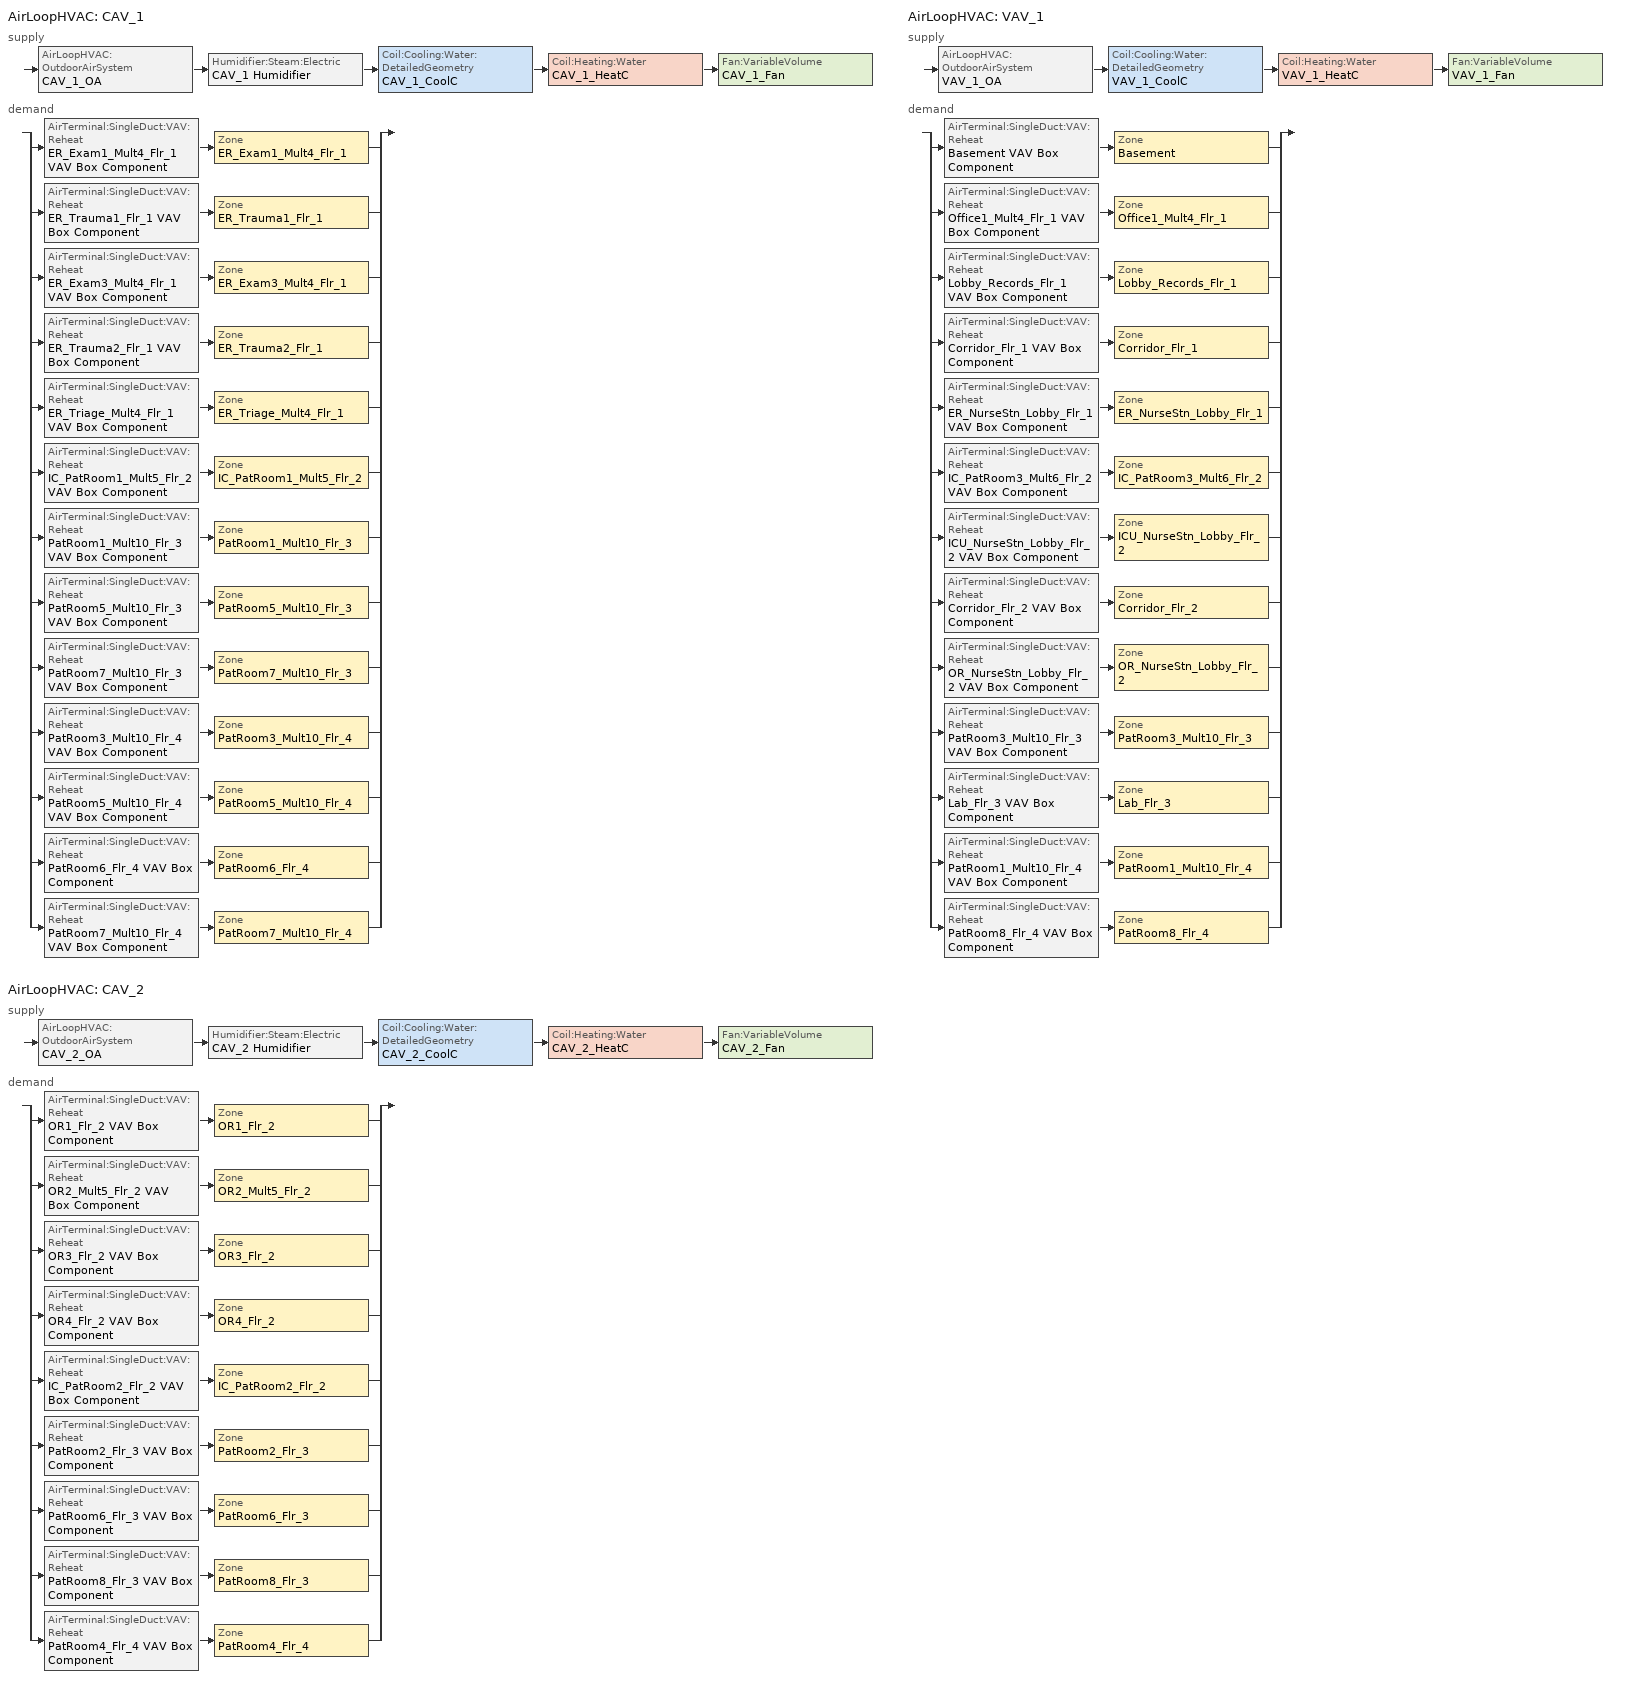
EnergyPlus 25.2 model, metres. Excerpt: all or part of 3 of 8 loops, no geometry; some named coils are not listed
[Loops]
AirLoopHVAC 'CAV_1'
 supply: AirLoopHVAC:OutdoorAirSystem 'CAV_1_OA' > Humidifier:Steam:Electric 'CAV_1 Humidifier' > Coil:Cooling:Water:DetailedGeometry 'CAV_1_CoolC' > Coil:Heating:Water 'CAV_1_HeatC' > Fan:VariableVolume 'CAV_1_Fan'
 demand: split
  | AirTerminal:SingleDuct:VAV:Reheat 'ER_Exam1_Mult4_Flr_1 VAV Box Component' > Zone 'ER_Exam1_Mult4_Flr_1'
  | AirTerminal:SingleDuct:VAV:Reheat 'ER_Trauma1_Flr_1 VAV Box Component' > Zone 'ER_Trauma1_Flr_1'
  | AirTerminal:SingleDuct:VAV:Reheat 'ER_Exam3_Mult4_Flr_1 VAV Box Component' > Zone 'ER_Exam3_Mult4_Flr_1'
  | AirTerminal:SingleDuct:VAV:Reheat 'ER_Trauma2_Flr_1 VAV Box Component' > Zone 'ER_Trauma2_Flr_1'
  | AirTerminal:SingleDuct:VAV:Reheat 'ER_Triage_Mult4_Flr_1 VAV Box Component' > Zone 'ER_Triage_Mult4_Flr_1'
  | AirTerminal:SingleDuct:VAV:Reheat 'IC_PatRoom1_Mult5_Flr_2 VAV Box Component' > Zone 'IC_PatRoom1_Mult5_Flr_2'
  | AirTerminal:SingleDuct:VAV:Reheat 'PatRoom1_Mult10_Flr_3 VAV Box Component' > Zone 'PatRoom1_Mult10_Flr_3'
  | AirTerminal:SingleDuct:VAV:Reheat 'PatRoom5_Mult10_Flr_3 VAV Box Component' > Zone 'PatRoom5_Mult10_Flr_3'
  | AirTerminal:SingleDuct:VAV:Reheat 'PatRoom7_Mult10_Flr_3 VAV Box Component' > Zone 'PatRoom7_Mult10_Flr_3'
  | AirTerminal:SingleDuct:VAV:Reheat 'PatRoom3_Mult10_Flr_4 VAV Box Component' > Zone 'PatRoom3_Mult10_Flr_4'
  | AirTerminal:SingleDuct:VAV:Reheat 'PatRoom5_Mult10_Flr_4 VAV Box Component' > Zone 'PatRoom5_Mult10_Flr_4'
  | AirTerminal:SingleDuct:VAV:Reheat 'PatRoom6_Flr_4 VAV Box Component' > Zone 'PatRoom6_Flr_4'
  | AirTerminal:SingleDuct:VAV:Reheat 'PatRoom7_Mult10_Flr_4 VAV Box Component' > Zone 'PatRoom7_Mult10_Flr_4'
AirLoopHVAC 'CAV_2'
 supply: AirLoopHVAC:OutdoorAirSystem 'CAV_2_OA' > Humidifier:Steam:Electric 'CAV_2 Humidifier' > Coil:Cooling:Water:DetailedGeometry 'CAV_2_CoolC' > Coil:Heating:Water 'CAV_2_HeatC' > Fan:VariableVolume 'CAV_2_Fan'
 demand: split
  | AirTerminal:SingleDuct:VAV:Reheat 'OR1_Flr_2 VAV Box Component' > Zone 'OR1_Flr_2'
  | AirTerminal:SingleDuct:VAV:Reheat 'OR2_Mult5_Flr_2 VAV Box Component' > Zone 'OR2_Mult5_Flr_2'
  | AirTerminal:SingleDuct:VAV:Reheat 'OR3_Flr_2 VAV Box Component' > Zone 'OR3_Flr_2'
  | AirTerminal:SingleDuct:VAV:Reheat 'OR4_Flr_2 VAV Box Component' > Zone 'OR4_Flr_2'
  | AirTerminal:SingleDuct:VAV:Reheat 'IC_PatRoom2_Flr_2 VAV Box Component' > Zone 'IC_PatRoom2_Flr_2'
  | AirTerminal:SingleDuct:VAV:Reheat 'PatRoom2_Flr_3 VAV Box Component' > Zone 'PatRoom2_Flr_3'
  | AirTerminal:SingleDuct:VAV:Reheat 'PatRoom6_Flr_3 VAV Box Component' > Zone 'PatRoom6_Flr_3'
  | AirTerminal:SingleDuct:VAV:Reheat 'PatRoom8_Flr_3 VAV Box Component' > Zone 'PatRoom8_Flr_3'
  | AirTerminal:SingleDuct:VAV:Reheat 'PatRoom4_Flr_4 VAV Box Component' > Zone 'PatRoom4_Flr_4'
AirLoopHVAC 'VAV_1'
 supply: AirLoopHVAC:OutdoorAirSystem 'VAV_1_OA' > Coil:Cooling:Water:DetailedGeometry 'VAV_1_CoolC' > Coil:Heating:Water 'VAV_1_HeatC' > Fan:VariableVolume 'VAV_1_Fan'
 demand: split
  | AirTerminal:SingleDuct:VAV:Reheat 'Basement VAV Box Component' > Zone 'Basement'
  | AirTerminal:SingleDuct:VAV:Reheat 'Office1_Mult4_Flr_1 VAV Box Component' > Zone 'Office1_Mult4_Flr_1'
  | AirTerminal:SingleDuct:VAV:Reheat 'Lobby_Records_Flr_1 VAV Box Component' > Zone 'Lobby_Records_Flr_1'
  | AirTerminal:SingleDuct:VAV:Reheat 'Corridor_Flr_1 VAV Box Component' > Zone 'Corridor_Flr_1'
  | AirTerminal:SingleDuct:VAV:Reheat 'ER_NurseStn_Lobby_Flr_1 VAV Box Component' > Zone 'ER_NurseStn_Lobby_Flr_1'
  | AirTerminal:SingleDuct:VAV:Reheat 'IC_PatRoom3_Mult6_Flr_2 VAV Box Component' > Zone 'IC_PatRoom3_Mult6_Flr_2'
  | AirTerminal:SingleDuct:VAV:Reheat 'ICU_NurseStn_Lobby_Flr_2 VAV Box Component' > Zone 'ICU_NurseStn_Lobby_Flr_2'
  | AirTerminal:SingleDuct:VAV:Reheat 'Corridor_Flr_2 VAV Box Component' > Zone 'Corridor_Flr_2'
  | AirTerminal:SingleDuct:VAV:Reheat 'OR_NurseStn_Lobby_Flr_2 VAV Box Component' > Zone 'OR_NurseStn_Lobby_Flr_2'
  | AirTerminal:SingleDuct:VAV:Reheat 'PatRoom3_Mult10_Flr_3 VAV Box Component' > Zone 'PatRoom3_Mult10_Flr_3'
  | AirTerminal:SingleDuct:VAV:Reheat 'Lab_Flr_3 VAV Box Component' > Zone 'Lab_Flr_3'
  | AirTerminal:SingleDuct:VAV:Reheat 'PatRoom1_Mult10_Flr_4 VAV Box Component' > Zone 'PatRoom1_Mult10_Flr_4'
  | AirTerminal:SingleDuct:VAV:Reheat 'PatRoom8_Flr_4 VAV Box Component' > Zone 'PatRoom8_Flr_4'
[AirLoopHVAC] Design supply air flow rate=Autosize
CAV_1; CAV_2; VAV_1
[AirTerminal:SingleDuct:VAV:Reheat] Availability schedule=ALWAYS_ON; Convergence tolerance=0.001; Damper heating action=Normal; Maximum air flow rate=Autosize; Maximum flow fraction during reheat=Autosize; Maximum flow per zone floor area during reheat=Autosize; Maximum hot water or steam flow rate=Autosize; Minimum hot water or steam flow rate=0; Zone minimum air flow input method=Constant
Name | Constant minimum air flow fraction | Reheat coil
Basement VAV Box Component | 0.3 | Basement VAV Box Reheat Coil
Corridor_Flr_1 VAV Box Component | 0.3 | Corridor_Flr_1 VAV Box Reheat Coil
Corridor_Flr_2 VAV Box Component | 0.3 | Corridor_Flr_2 VAV Box Reheat Coil
ER_Exam1_Mult4_Flr_1 VAV Box Component | 1 | ER_Exam1_Mult4_Flr_1 VAV Box Reheat Coil
ER_Exam3_Mult4_Flr_1 VAV Box Component | 1 | ER_Exam3_Mult4_Flr_1 VAV Box Reheat Coil
ER_NurseStn_Lobby_Flr_1 VAV Box Component | 0.3 | ER_NurseStn_Lobby_Flr_1 VAV Box Reheat Coil
ER_Trauma1_Flr_1 VAV Box Component | 1 | ER_Trauma1_Flr_1 VAV Box Reheat Coil
ER_Trauma2_Flr_1 VAV Box Component | 1 | ER_Trauma2_Flr_1 VAV Box Reheat Coil
ER_Triage_Mult4_Flr_1 VAV Box Component | 1 | ER_Triage_Mult4_Flr_1 VAV Box Reheat Coil
ICU_NurseStn_Lobby_Flr_2 VAV Box Component | 0.3 | ICU_NurseStn_Lobby_Flr_2 VAV Box Reheat Coil
IC_PatRoom1_Mult5_Flr_2 VAV Box Component | 1 | IC_PatRoom1_Mult5_Flr_2 VAV Box Reheat Coil
IC_PatRoom2_Flr_2 VAV Box Component | 1 | IC_PatRoom2_Flr_2 VAV Box Reheat Coil
IC_PatRoom3_Mult6_Flr_2 VAV Box Component | 1 | IC_PatRoom3_Mult6_Flr_2 VAV Box Reheat Coil
Lab_Flr_3 VAV Box Component | 1 | Lab_Flr_3 VAV Box Reheat Coil
Lobby_Records_Flr_1 VAV Box Component | 0.3 | Lobby_Records_Flr_1 VAV Box Reheat Coil
OR1_Flr_2 VAV Box Component | 1 | OR1_Flr_2 VAV Box Reheat Coil
OR2_Mult5_Flr_2 VAV Box Component | 1 | OR2_Mult5_Flr_2 VAV Box Reheat Coil
OR3_Flr_2 VAV Box Component | 1 | OR3_Flr_2 VAV Box Reheat Coil
OR4_Flr_2 VAV Box Component | 1 | OR4_Flr_2 VAV Box Reheat Coil
OR_NurseStn_Lobby_Flr_2 VAV Box Component | 0.3 | OR_NurseStn_Lobby_Flr_2 VAV Box Reheat Coil
Office1_Mult4_Flr_1 VAV Box Component | 0.3 | Office1_Mult4_Flr_1 VAV Box Reheat Coil
PatRoom1_Mult10_Flr_3 VAV Box Component | 1 | PatRoom1_Mult10_Flr_3 VAV Box Reheat Coil
PatRoom1_Mult10_Flr_4 VAV Box Component | 1 | PatRoom1_Mult10_Flr_4 VAV Box Reheat Coil
PatRoom2_Flr_3 VAV Box Component | 1 | PatRoom2_Flr_3 VAV Box Reheat Coil
PatRoom3_Mult10_Flr_3 VAV Box Component | 1 | PatRoom3_Mult10_Flr_3 VAV Box Reheat Coil
PatRoom3_Mult10_Flr_4 VAV Box Component | 1 | PatRoom3_Mult10_Flr_4 VAV Box Reheat Coil
PatRoom4_Flr_4 VAV Box Component | 1 | PatRoom4_Flr_4 VAV Box Reheat Coil
PatRoom5_Mult10_Flr_3 VAV Box Component | 1 | PatRoom5_Mult10_Flr_3 VAV Box Reheat Coil
PatRoom5_Mult10_Flr_4 VAV Box Component | 1 | PatRoom5_Mult10_Flr_4 VAV Box Reheat Coil
PatRoom6_Flr_3 VAV Box Component | 1 | PatRoom6_Flr_3 VAV Box Reheat Coil
PatRoom6_Flr_4 VAV Box Component | 1 | PatRoom6_Flr_4 VAV Box Reheat Coil
PatRoom7_Mult10_Flr_3 VAV Box Component | 1 | PatRoom7_Mult10_Flr_3 VAV Box Reheat Coil
PatRoom7_Mult10_Flr_4 VAV Box Component | 1 | PatRoom7_Mult10_Flr_4 VAV Box Reheat Coil
PatRoom8_Flr_3 VAV Box Component | 1 | PatRoom8_Flr_3 VAV Box Reheat Coil
PatRoom8_Flr_4 VAV Box Component | 1 | PatRoom8_Flr_4 VAV Box Reheat Coil
[Coil:Cooling:Water:DetailedGeometry] Availability schedule=ALWAYS_ON; Coil depth=Autosize; Fin diameter=Autosize; Fin spacing=0.0018; Fin surface area=Autosize; Fin thermal conductivity=204; Fin thickness=0.0015; Maximum water flow rate=Autosize; Minimum airflow area=Autosize; Number of tube rows=6; Number of tubes per row=Autosize; Total tube inside area=Autosize; Tube depth spacing=0.026; Tube inside diameter=0.01445; Tube outside diameter=0.0159; Tube outside surface area=Autosize; Tube thermal conductivity=386
CAV_1_CoolC; CAV_2_CoolC; VAV_1_CoolC
[Coil:Heating:Water] Availability schedule=ALWAYS_ON; Maximum water flow rate=Autosize; Performance input method=UFactorTimesAreaAndDesignWaterFlowRate; Rated capacity=Autosize; Rated inlet air temperature=16.6; Rated inlet water temperature=60; Rated outlet air temperature=40; Rated outlet water temperature=45; U factor times area value=Autosize
CAV_1_HeatC; CAV_2_HeatC; VAV_1_HeatC
[Controller:OutdoorAir] Economizer control action type=ModulateFlow; Economizer maximum limit dry bulb temperature=28; Economizer maximum limit enthalpy=64000; Economizer minimum limit dry bulb temperature=-100; Lockout type=NoLockout; Maximum outdoor air flow rate=Autosize; Minimum limit type=FixedMinimum; Minimum outdoor air flow rate=Autosize; Minimum outdoor air schedule=ALWAYS_ON
Name | Economizer control type | Minimum fraction of outdoor air schedule
CAV_1_OA_Controller; CAV_2_OA_Controller | NoEconomizer | CAV_OAminFracSchedule
VAV_1_OA_Controller | DifferentialDryBulb | VAV_OAminFracSchedule
[Controller:WaterCoil] Actuator variable=Flow; Maximum actuated flow=Autosize; Minimum actuated flow=0
Name | Action | Control variable | Controller convergence tolerance
CAV_1_CoolC_Controller; CAV_2_CoolC_Controller | Reverse | TemperatureAndHumidityRatio
CAV_1_HeatC_Controller; CAV_2_HeatC_Controller; VAV_1_HeatC_Controller | Normal | Temperature | 0.0001
VAV_1_CoolC_Controller | Reverse | Temperature
[DesignSpecification:OutdoorAir]
Name | Outdoor air flow per person | Outdoor air method | Outdoor air flow per zone floor area | Outdoor air flow per zone
SZ DSOA Basement; SZ DSOA ER_NurseStn_Lobby_Flr_1; SZ DSOA ICU_NurseStn_Lobby_Flr_2; SZ DSOA Lobby_Records_Flr_1; SZ DSOA OR_NurseStn_Lobby_Flr_2; SZ DSOA Office1_Mult4_Flr_1 | 0.01 | Flow/Person
SZ DSOA Corridor_Flr_1; SZ DSOA Corridor_Flr_2 |  | Flow/Area | 0.00025
SZ DSOA ER_Exam1_Mult4_Flr_1; SZ DSOA ER_Exam3_Mult4_Flr_1; SZ DSOA ER_Trauma1_Flr_1; SZ DSOA ER_Trauma2_Flr_1; SZ DSOA ER_Triage_Mult4_Flr_1; SZ DSOA IC_PatRoom2_Flr_2; SZ DSOA PatRoom6_Flr_3; SZ DSOA PatRoom6_Flr_4; SZ DSOA PatRoom8_Flr_3; SZ DSOA PatRoom8_Flr_4 |  | Flow/Zone |  | 0.066089
SZ DSOA IC_PatRoom1_Mult5_Flr_2; SZ DSOA IC_PatRoom3_Mult6_Flr_2; SZ DSOA PatRoom1_Mult10_Flr_3; SZ DSOA PatRoom1_Mult10_Flr_4; SZ DSOA PatRoom5_Mult10_Flr_3; SZ DSOA PatRoom5_Mult10_Flr_4 |  | Flow/Zone |  | 0.049561
SZ DSOA Lab_Flr_3 |  | Flow/Zone |  | 1.882
SZ DSOA OR1_Flr_2; SZ DSOA OR2_Mult5_Flr_2; SZ DSOA OR3_Flr_2 |  | Flow/Zone |  | 0.198258
SZ DSOA OR4_Flr_2 |  | Flow/Zone |  | 0.793083
SZ DSOA PatRoom2_Flr_3; SZ DSOA PatRoom4_Flr_4 |  | Flow/Zone |  | 0.082617
SZ DSOA PatRoom3_Mult10_Flr_3; SZ DSOA PatRoom3_Mult10_Flr_4; SZ DSOA PatRoom7_Mult10_Flr_3; SZ DSOA PatRoom7_Mult10_Flr_4 |  | Flow/Zone |  | 0.047922
[Fan:VariableVolume] Availability schedule=HVACOperationSchd; End use subcategory=Fan Energy; Fan power coefficient 1=0.0407599; Fan power coefficient 2=0.088045; Fan power coefficient 3=-0.0729261; Fan power coefficient 4=0.94374; Fan power coefficient 5=0; Fan power minimum air flow rate=0; Fan power minimum flow rate input method=FixedFlowRate; Maximum flow rate=Autosize; Motor in airstream fraction=1; Pressure rise=1515.192
Name | Fan total efficiency | Motor efficiency
CAV_1_Fan | 0.6084 | 0.936
CAV_2_Fan | 0.6045 | 0.93
VAV_1_Fan | 0.61425 | 0.945
[Humidifier:Steam:Electric] Availability schedule=ALWAYS_ON; Rated capacity=3.72e-05; Rated fan power=0; Rated power=100000; Standby power=0
CAV_1 Humidifier; CAV_2 Humidifier
[SetpointManager:MixedAir] Control variable=Temperature
Name | Setpoint node or nodelist
CAV_1_CoolC SAT Manager | CAV_1_CoolC-CAV_1_HeatCNode
CAV_1_HeatC SAT Manager | CAV_1_HeatC-CAV_1_FanNode
CAV_1_OAMixed Air Temp Manager | CAV_1_OA-CAV_1 HumidifierNode
CAV_2_CoolC SAT Manager | CAV_2_CoolC-CAV_2_HeatCNode
CAV_2_HeatC SAT Manager | CAV_2_HeatC-CAV_2_FanNode
CAV_2_OAMixed Air Temp Manager | CAV_2_OA-CAV_2 HumidifierNode
VAV_1_CoolC SAT Manager | VAV_1_CoolC-VAV_1_HeatCNode
VAV_1_HeatC SAT Manager | VAV_1_HeatC-VAV_1_FanNode
VAV_1_OAMixed Air Temp Manager | VAV_1_OA-VAV_1_CoolCNode
[SetpointManager:Scheduled] Control variable=Temperature
Name | Schedule | Setpoint node or nodelist
CAV_1 SAT setpoint | CAV_SAT_SCH | CAV_1 Supply Equipment Outlet Node
CAV_2 SAT setpoint | CAV_SAT_SCH | CAV_2 Supply Equipment Outlet Node
VAV_1 SAT setpoint | Seasonal-Reset-Supply-Air-Temp-Sch | VAV_1 Supply Equipment Outlet Node
[SetpointManager:SingleZone:Humidity:Maximum]
Name | Setpoint node or nodelist
CAV_1_CoolC HUMRAT setpoint | CAV_1_CoolC-CAV_1_HeatCNode
CAV_2_CoolC HUMRAT setpoint | CAV_2_CoolC-CAV_2_HeatCNode
[SetpointManager:SingleZone:Humidity:Minimum]
Name | Setpoint node or nodelist
CAV_1 Humidifier HUMRAT setpoint | CAV_1 Humidifier-CAV_1_CoolCNode
CAV_2 Humidifier HUMRAT setpoint | CAV_2 Humidifier-CAV_2_CoolCNode
[Sizing:System] 100 outdoor air in cooling=No; 100 outdoor air in heating=No; Central cooling capacity control method=VAV; Central cooling design supply air humidity ratio=0.007; Central cooling design supply air temperature=11.1; Central heating design supply air humidity ratio=0.007; Central heating design supply air temperature=16; Cooling design capacity=Autosize; Cooling design capacity method=CoolingDesignCapacity; Cooling supply air flow rate=0; Cooling supply air flow rate method=DesignDay; Design outdoor air flow rate=Autosize; Heating design capacity=Autosize; Heating design capacity method=HeatingDesignCapacity; Heating supply air flow rate=0; Heating supply air flow rate method=DesignDay; Precool design humidity ratio=0.008; Preheat design humidity ratio=0.008; Preheat design temperature=7; Type of load to size on=Sensible; Zone maximum outdoor air fraction=1
Name | Central heating maximum system air flow ratio | Precool design temperature | Type of zone sum to use
CAV_1; CAV_2 | 1 | 7.2 | NonCoincident
VAV_1 | 0.3 | 11.1 | Coincident
[Sizing:Zone] Account for dedicated outdoor air system=No; Dedicated outdoor air high setpoint temperature for design=Autosize; Dedicated outdoor air low setpoint temperature for design=Autosize; Dedicated outdoor air system control strategy=NeutralSupplyAir; Heating design air flow method=DesignDay; Zone cooling design supply air humidity ratio=0.007; Zone cooling design supply air temperature=11.1; Zone cooling design supply air temperature input method=SupplyAirTemperature; Zone heating design supply air humidity ratio=0.008; Zone heating design supply air temperature=50; Zone heating design supply air temperature input method=SupplyAirTemperature
Name | Cooling design air flow method | Design specification outdoor air object | Cooling minimum air flow
Basement | DesignDay | SZ DSOA Basement
Corridor_Flr_1 | DesignDay | SZ DSOA Corridor_Flr_1
Corridor_Flr_2 | DesignDayWithLimit | SZ DSOA Corridor_Flr_2 | 1.349328
ER_Exam1_Mult4_Flr_1 | DesignDayWithLimit | SZ DSOA ER_Exam1_Mult4_Flr_1 | 0.396533
ER_Exam3_Mult4_Flr_1 | DesignDayWithLimit | SZ DSOA ER_Exam3_Mult4_Flr_1 | 0.396533
ER_NurseStn_Lobby_Flr_1 | DesignDay | SZ DSOA ER_NurseStn_Lobby_Flr_1
ER_Trauma1_Flr_1 | DesignDayWithLimit | SZ DSOA ER_Trauma1_Flr_1 | 0.396533
ER_Trauma2_Flr_1 | DesignDayWithLimit | SZ DSOA ER_Trauma2_Flr_1 | 0.396533
ER_Triage_Mult4_Flr_1 | DesignDayWithLimit | SZ DSOA ER_Triage_Mult4_Flr_1 | 0.396533
ICU_NurseStn_Lobby_Flr_2 | DesignDay | SZ DSOA ICU_NurseStn_Lobby_Flr_2
IC_PatRoom1_Mult5_Flr_2 | DesignDayWithLimit | SZ DSOA IC_PatRoom1_Mult5_Flr_2 | 0.148683
IC_PatRoom2_Flr_2 | DesignDayWithLimit | SZ DSOA IC_PatRoom2_Flr_2 | 0.198267
IC_PatRoom3_Mult6_Flr_2 | DesignDayWithLimit | SZ DSOA IC_PatRoom3_Mult6_Flr_2 | 0.148683
Lab_Flr_3 | DesignDayWithLimit | SZ DSOA Lab_Flr_3 | 1.882
Lobby_Records_Flr_1 | DesignDay | SZ DSOA Lobby_Records_Flr_1
OR1_Flr_2 | DesignDayWithLimit | SZ DSOA OR1_Flr_2 | 0.991292
OR2_Mult5_Flr_2 | DesignDayWithLimit | SZ DSOA OR2_Mult5_Flr_2 | 0.991292
OR3_Flr_2 | DesignDayWithLimit | SZ DSOA OR3_Flr_2 | 0.991292
OR4_Flr_2 | DesignDayWithLimit | SZ DSOA OR4_Flr_2 | 3.965417
OR_NurseStn_Lobby_Flr_2 | DesignDay | SZ DSOA OR_NurseStn_Lobby_Flr_2
Office1_Mult4_Flr_1 | DesignDay | SZ DSOA Office1_Mult4_Flr_1
PatRoom1_Mult10_Flr_3 | DesignDayWithLimit | SZ DSOA PatRoom1_Mult10_Flr_3 | 0.148683
PatRoom1_Mult10_Flr_4 | DesignDayWithLimit | SZ DSOA PatRoom1_Mult10_Flr_4 | 0.148683
PatRoom2_Flr_3 | DesignDayWithLimit | SZ DSOA PatRoom2_Flr_3 | 0.24785
PatRoom3_Mult10_Flr_3 | DesignDayWithLimit | SZ DSOA PatRoom3_Mult10_Flr_3 | 0.143767
PatRoom3_Mult10_Flr_4 | DesignDayWithLimit | SZ DSOA PatRoom3_Mult10_Flr_4 | 0.143767
PatRoom4_Flr_4 | DesignDayWithLimit | SZ DSOA PatRoom4_Flr_4 | 0.24785
PatRoom5_Mult10_Flr_3 | DesignDayWithLimit | SZ DSOA PatRoom5_Mult10_Flr_3 | 0.148683
PatRoom5_Mult10_Flr_4 | DesignDayWithLimit | SZ DSOA PatRoom5_Mult10_Flr_4 | 0.148683
PatRoom6_Flr_3 | DesignDayWithLimit | SZ DSOA PatRoom6_Flr_3 | 0.198267
PatRoom6_Flr_4 | DesignDayWithLimit | SZ DSOA PatRoom6_Flr_4 | 0.198267
PatRoom7_Mult10_Flr_3 | DesignDayWithLimit | SZ DSOA PatRoom7_Mult10_Flr_3 | 0.143767
PatRoom7_Mult10_Flr_4 | DesignDayWithLimit | SZ DSOA PatRoom7_Mult10_Flr_4 | 0.143767
PatRoom8_Flr_3 | DesignDayWithLimit | SZ DSOA PatRoom8_Flr_3 | 0.198267
PatRoom8_Flr_4 | DesignDayWithLimit | SZ DSOA PatRoom8_Flr_4 | 0.198267
[ThermostatSetpoint:DualSetpoint]
Name | Cooling setpoint temperature schedule | Heating setpoint temperature schedule
Basement DualSPSched; Corridor_Flr_1 DualSPSched; Corridor_Flr_2 DualSPSched; ER_NurseStn_Lobby_Flr_1 DualSPSched; ICU_NurseStn_Lobby_Flr_2 DualSPSched; Lab_Flr_3 DualSPSched; Lobby_Records_Flr_1 DualSPSched; OR_NurseStn_Lobby_Flr_2 DualSPSched; Office1_Mult4_Flr_1 DualSPSched | ADMIN_CLGSETP_SCH | ADMIN_HTGSETP_SCH
ER_Exam1_Mult4_Flr_1 DualSPSched; ER_Exam3_Mult4_Flr_1 DualSPSched; ER_Trauma1_Flr_1 DualSPSched; ER_Trauma2_Flr_1 DualSPSched; ER_Triage_Mult4_Flr_1 DualSPSched; IC_PatRoom1_Mult5_Flr_2 DualSPSched; IC_PatRoom2_Flr_2 DualSPSched; IC_PatRoom3_Mult6_Flr_2 DualSPSched; PatRoom1_Mult10_Flr_3 DualSPSched; PatRoom1_Mult10_Flr_4 DualSPSched; PatRoom2_Flr_3 DualSPSched; PatRoom3_Mult10_Flr_3 DualSPSched; PatRoom3_Mult10_Flr_4 DualSPSched; PatRoom4_Flr_4 DualSPSched; PatRoom5_Mult10_Flr_3 DualSPSched; PatRoom5_Mult10_Flr_4 DualSPSched; PatRoom6_Flr_3 DualSPSched; PatRoom6_Flr_4 DualSPSched; PatRoom7_Mult10_Flr_3 DualSPSched; PatRoom7_Mult10_Flr_4 DualSPSched; PatRoom8_Flr_3 DualSPSched; PatRoom8_Flr_4 DualSPSched | CRITICAL_CLGSETP_SCH | CRITICAL_HTGSETP_SCH
OR1_Flr_2 DualSPSched; OR2_Mult5_Flr_2 DualSPSched; OR3_Flr_2 DualSPSched; OR4_Flr_2 DualSPSched | OR_CLGSETP_SCH | OR_HTGSETP_SCH
[ZoneControl:Thermostat] Control type schedule=Dual Zone Control Type Sched
Name | Zone or zonelist | Control 1
Basement Thermostat | Basement | Basement DualSPSched
Corridor_Flr_1 Thermostat | Corridor_Flr_1 | Corridor_Flr_1 DualSPSched
Corridor_Flr_2 Thermostat | Corridor_Flr_2 | Corridor_Flr_2 DualSPSched
ER_Exam1_Mult4_Flr_1 Thermostat | ER_Exam1_Mult4_Flr_1 | ER_Exam1_Mult4_Flr_1 DualSPSched
ER_Exam3_Mult4_Flr_1 Thermostat | ER_Exam3_Mult4_Flr_1 | ER_Exam3_Mult4_Flr_1 DualSPSched
ER_NurseStn_Lobby_Flr_1 Thermostat | ER_NurseStn_Lobby_Flr_1 | ER_NurseStn_Lobby_Flr_1 DualSPSched
ER_Trauma1_Flr_1 Thermostat | ER_Trauma1_Flr_1 | ER_Trauma1_Flr_1 DualSPSched
ER_Trauma2_Flr_1 Thermostat | ER_Trauma2_Flr_1 | ER_Trauma2_Flr_1 DualSPSched
ER_Triage_Mult4_Flr_1 Thermostat | ER_Triage_Mult4_Flr_1 | ER_Triage_Mult4_Flr_1 DualSPSched
ICU_NurseStn_Lobby_Flr_2 Thermostat | ICU_NurseStn_Lobby_Flr_2 | ICU_NurseStn_Lobby_Flr_2 DualSPSched
IC_PatRoom1_Mult5_Flr_2 Thermostat | IC_PatRoom1_Mult5_Flr_2 | IC_PatRoom1_Mult5_Flr_2 DualSPSched
IC_PatRoom2_Flr_2 Thermostat | IC_PatRoom2_Flr_2 | IC_PatRoom2_Flr_2 DualSPSched
IC_PatRoom3_Mult6_Flr_2 Thermostat | IC_PatRoom3_Mult6_Flr_2 | IC_PatRoom3_Mult6_Flr_2 DualSPSched
Lab_Flr_3 Thermostat | Lab_Flr_3 | Lab_Flr_3 DualSPSched
Lobby_Records_Flr_1 Thermostat | Lobby_Records_Flr_1 | Lobby_Records_Flr_1 DualSPSched
OR1_Flr_2 Thermostat | OR1_Flr_2 | OR1_Flr_2 DualSPSched
OR2_Mult5_Flr_2 Thermostat | OR2_Mult5_Flr_2 | OR2_Mult5_Flr_2 DualSPSched
OR3_Flr_2 Thermostat | OR3_Flr_2 | OR3_Flr_2 DualSPSched
OR4_Flr_2 Thermostat | OR4_Flr_2 | OR4_Flr_2 DualSPSched
OR_NurseStn_Lobby_Flr_2 Thermostat | OR_NurseStn_Lobby_Flr_2 | OR_NurseStn_Lobby_Flr_2 DualSPSched
Office1_Mult4_Flr_1 Thermostat | Office1_Mult4_Flr_1 | Office1_Mult4_Flr_1 DualSPSched
PatRoom1_Mult10_Flr_3 Thermostat | PatRoom1_Mult10_Flr_3 | PatRoom1_Mult10_Flr_3 DualSPSched
PatRoom1_Mult10_Flr_4 Thermostat | PatRoom1_Mult10_Flr_4 | PatRoom1_Mult10_Flr_4 DualSPSched
PatRoom2_Flr_3 Thermostat | PatRoom2_Flr_3 | PatRoom2_Flr_3 DualSPSched
PatRoom3_Mult10_Flr_3 Thermostat | PatRoom3_Mult10_Flr_3 | PatRoom3_Mult10_Flr_3 DualSPSched
PatRoom3_Mult10_Flr_4 Thermostat | PatRoom3_Mult10_Flr_4 | PatRoom3_Mult10_Flr_4 DualSPSched
PatRoom4_Flr_4 Thermostat | PatRoom4_Flr_4 | PatRoom4_Flr_4 DualSPSched
PatRoom5_Mult10_Flr_3 Thermostat | PatRoom5_Mult10_Flr_3 | PatRoom5_Mult10_Flr_3 DualSPSched
PatRoom5_Mult10_Flr_4 Thermostat | PatRoom5_Mult10_Flr_4 | PatRoom5_Mult10_Flr_4 DualSPSched
PatRoom6_Flr_3 Thermostat | PatRoom6_Flr_3 | PatRoom6_Flr_3 DualSPSched
PatRoom6_Flr_4 Thermostat | PatRoom6_Flr_4 | PatRoom6_Flr_4 DualSPSched
PatRoom7_Mult10_Flr_3 Thermostat | PatRoom7_Mult10_Flr_3 | PatRoom7_Mult10_Flr_3 DualSPSched
PatRoom7_Mult10_Flr_4 Thermostat | PatRoom7_Mult10_Flr_4 | PatRoom7_Mult10_Flr_4 DualSPSched
PatRoom8_Flr_3 Thermostat | PatRoom8_Flr_3 | PatRoom8_Flr_3 DualSPSched
PatRoom8_Flr_4 Thermostat | PatRoom8_Flr_4 | PatRoom8_Flr_4 DualSPSched
[Zone equipment]
Basement: Basement VAV Box Component
Corridor_Flr_1: Corridor_Flr_1 VAV Box Component
Corridor_Flr_2: Corridor_Flr_2 VAV Box Component
ER_Exam1_Mult4_Flr_1: ER_Exam1_Mult4_Flr_1 VAV Box Component
ER_Exam3_Mult4_Flr_1: ER_Exam3_Mult4_Flr_1 VAV Box Component
ER_NurseStn_Lobby_Flr_1: ER_NurseStn_Lobby_Flr_1 VAV Box Component
ER_Trauma1_Flr_1: ER_Trauma1_Flr_1 VAV Box Component
ER_Trauma2_Flr_1: ER_Trauma2_Flr_1 VAV Box Component
ER_Triage_Mult4_Flr_1: ER_Triage_Mult4_Flr_1 VAV Box Component
ICU_NurseStn_Lobby_Flr_2: ICU_NurseStn_Lobby_Flr_2 VAV Box Component
IC_PatRoom1_Mult5_Flr_2: IC_PatRoom1_Mult5_Flr_2 VAV Box Component
IC_PatRoom2_Flr_2: IC_PatRoom2_Flr_2 VAV Box Component
IC_PatRoom3_Mult6_Flr_2: IC_PatRoom3_Mult6_Flr_2 VAV Box Component
Lab_Flr_3: Lab_Flr_3 VAV Box Component
Lobby_Records_Flr_1: Lobby_Records_Flr_1 VAV Box Component
OR1_Flr_2: OR1_Flr_2 VAV Box Component
OR2_Mult5_Flr_2: OR2_Mult5_Flr_2 VAV Box Component
OR3_Flr_2: OR3_Flr_2 VAV Box Component
OR4_Flr_2: OR4_Flr_2 VAV Box Component
OR_NurseStn_Lobby_Flr_2: OR_NurseStn_Lobby_Flr_2 VAV Box Component
Office1_Mult4_Flr_1: Office1_Mult4_Flr_1 VAV Box Component
PatRoom1_Mult10_Flr_3: PatRoom1_Mult10_Flr_3 VAV Box Component
PatRoom1_Mult10_Flr_4: PatRoom1_Mult10_Flr_4 VAV Box Component
PatRoom2_Flr_3: PatRoom2_Flr_3 VAV Box Component
PatRoom3_Mult10_Flr_3: PatRoom3_Mult10_Flr_3 VAV Box Component
PatRoom3_Mult10_Flr_4: PatRoom3_Mult10_Flr_4 VAV Box Component
PatRoom4_Flr_4: PatRoom4_Flr_4 VAV Box Component
PatRoom5_Mult10_Flr_3: PatRoom5_Mult10_Flr_3 VAV Box Component
PatRoom5_Mult10_Flr_4: PatRoom5_Mult10_Flr_4 VAV Box Component
PatRoom6_Flr_3: PatRoom6_Flr_3 VAV Box Component
PatRoom6_Flr_4: PatRoom6_Flr_4 VAV Box Component
PatRoom7_Mult10_Flr_3: PatRoom7_Mult10_Flr_3 VAV Box Component
PatRoom7_Mult10_Flr_4: PatRoom7_Mult10_Flr_4 VAV Box Component
PatRoom8_Flr_3: PatRoom8_Flr_3 VAV Box Component
PatRoom8_Flr_4: PatRoom8_Flr_4 VAV Box Component
[Schedule:Compact]
ADMIN_CLGSETP_SCH: Through: 12/31, For: Weekdays, Until: 05:00, 25, Until: 18:00, 22.2, Until: 24:00, 25, For: SummerDesignDay, Until: 05:00, 25, Until: 18:00, 22.2, Until: 24:00, 25, For: WinterDesignDay, Until: 07:00, 25, Until: 15:00, 22.2, Until: 24:00, 25, For: Saturdays, Until: 07:00, 25, Until: 15:00, 22.2, Until: 24:00, 25, For: AllOtherDays, Until: 24:00, 25
ADMIN_HTGSETP_SCH: Through: 12/31, For: Weekdays, Until: 05:00, 18.3, Until: 18:00, 21.1, Until: 24:00, 18.3, For: SummerDesignDay, Until: 05:00, 18.3, Until: 18:00, 21.1, Until: 24:00, 18.3, For: WinterDesignDay, Until: 07:00, 18.3, Until: 15:00, 21.1, Until: 24:00, 18.3, For: Saturdays, Until: 07:00, 18.3, Until: 15:00, 21.1, Until: 24:00, 18.3, For: AllOtherDays, Until: 24:00, 18.3
ALWAYS_ON; HVACOperationSchd: Through: 12/31, For: AllDays, Until: 24:00, 1
CAV_OAminFracSchedule: Through: 12/31, For: AllDays, Until: 24:00, 0.33
CAV_SAT_SCH; Seasonal-Reset-Supply-Air-Temp-Sch: Through: 12/31, For: AllDays, Until: 24:00, 11.1
CRITICAL_CLGSETP_SCH: Through: 12/31, For: AllDays, Until: 24:00, 22.2
CRITICAL_HTGSETP_SCH: Through: 12/31, For: ALLDays, Until: 24:00, 21.1
Dual Zone Control Type Sched: Through: 12/31, For: AllDays, Until: 24:00, 4
OR_CLGSETP_SCH: Through: 12/31, For: AllDays, Until: 06:00, 22.2, Until: 17:00, 18.3, Until: 24:00, 22.2
OR_HTGSETP_SCH: Through: 12/31, For: AllDays, Until: 24:00, 18.3
VAV_OAminFracSchedule: Through: 12/31, For: AllDays, Until: 24:00, 0.25
